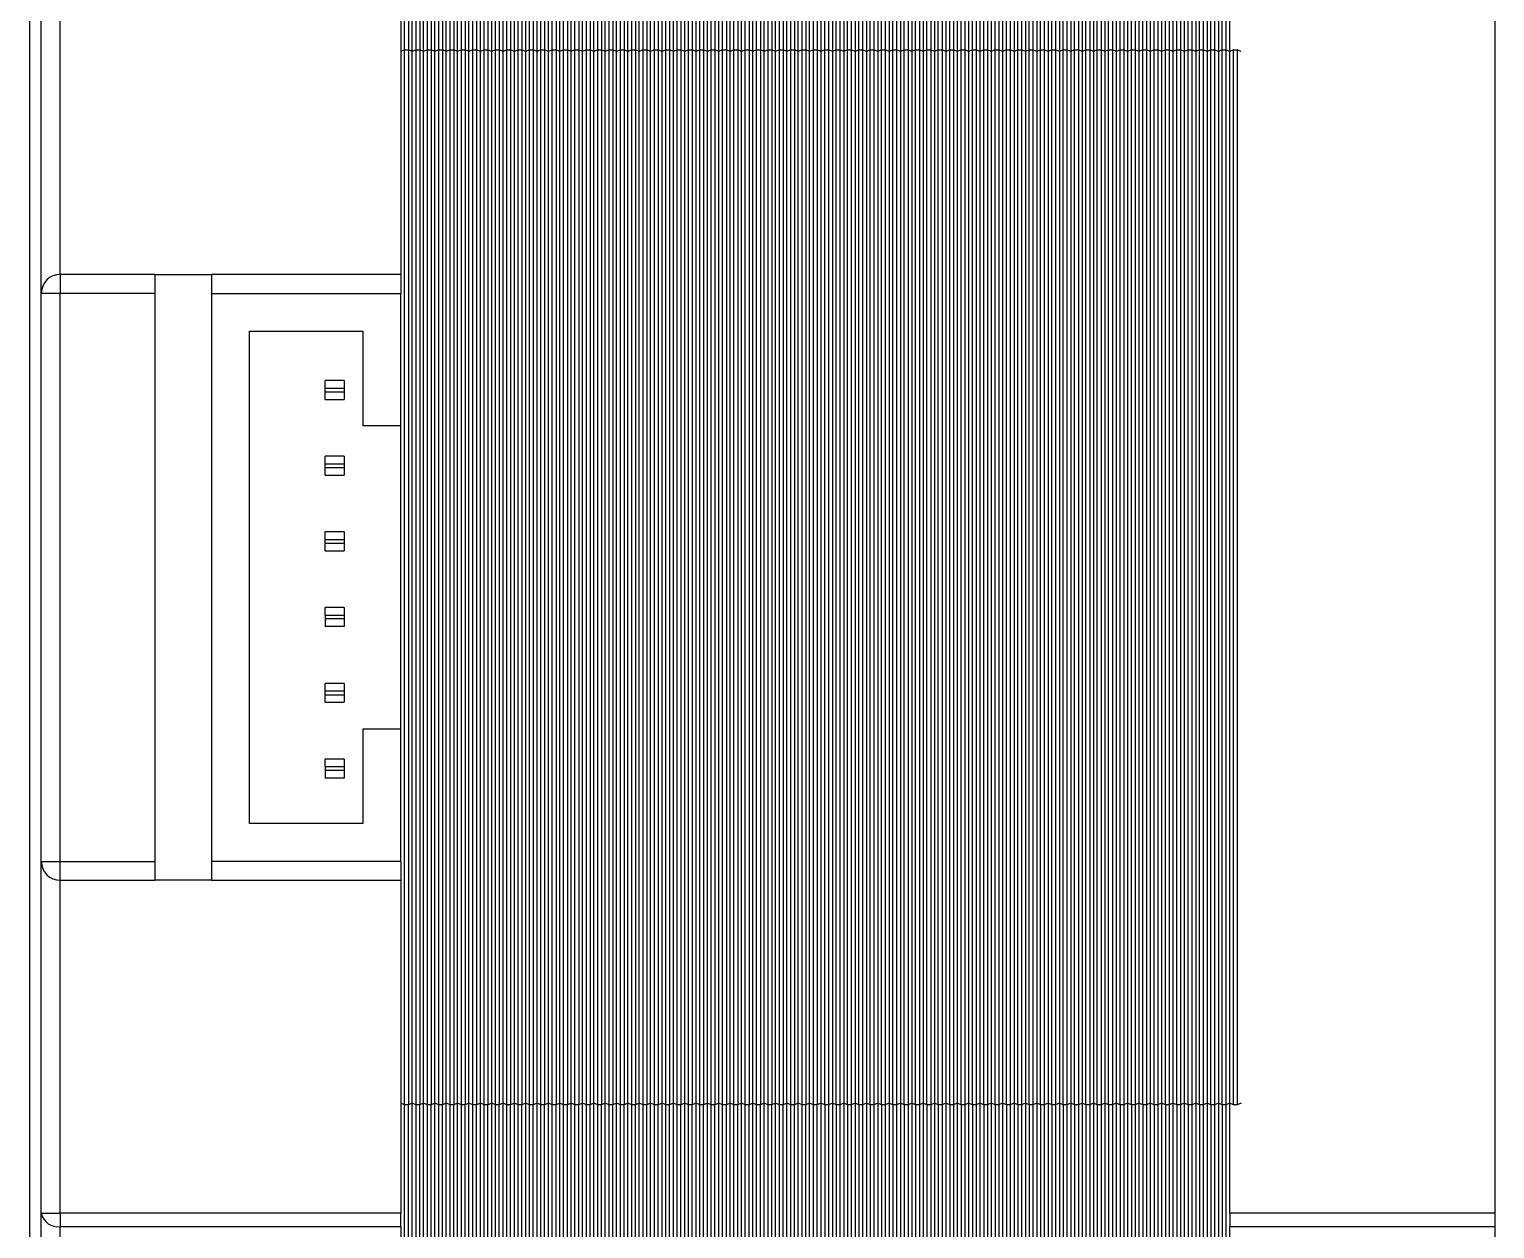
# Model space of a CAD drawing. Header units: millimetres. Extents: x -300 to 1184, y 5 to 1469.
# Drawn here: x 338.4 to 364.21, y 979.14 to 1000.26 of the extents above; entities that cross this region are included whole.
import ezdxf

# ---------------------------------------------------------------- set-up
doc = ezdxf.new("R2010")
doc.units = ezdxf.units.MM

msp = doc.modelspace()

# ---------------------------------------------------------------- linework, layer by layer
at = {"color": 7, "linetype": 'Continuous', "lineweight": 25}
for p, q in [((338.398, 1005.379), (338.398, 971.714)), ((364.209, 1005.379), (364.209, 976.512)), ((345.009, 999.898), (345.009, 1004.612)), ((345.075, 1004.612), (345.075, 999.898)), ((345.209, 999.898), (345.209, 1004.612)), ((345.275, 1004.612), (345.275, 999.898)), ((345.409, 999.898), (345.409, 1004.612)), ((345.475, 1004.612), (345.475, 999.898)), ((345.609, 999.898), (345.609, 1004.612)), ((345.675, 1004.612), (345.675, 999.898)), ((345.809, 999.898), (345.809, 1004.612)), ((345.875, 1004.612), (345.875, 999.898)), ((346.009, 999.898), (346.009, 1004.612)), ((346.075, 1004.612), (346.075, 999.898)), ((346.209, 999.898), (346.209, 1004.612)), ((346.275, 1004.612), (346.275, 999.898)), ((346.409, 999.898), (346.409, 1004.612)), ((346.475, 1004.612), (346.475, 999.898)), ((346.609, 999.898), (346.609, 1004.612)), ((346.675, 1004.612), (346.675, 999.898)), ((346.809, 999.898), (346.809, 1004.612)), ((346.875, 1004.612), (346.875, 999.898)), ((347.009, 999.898), (347.009, 1004.612)), ((347.075, 1004.612), (347.075, 999.898)), ((347.209, 999.898), (347.209, 1004.612)), ((347.275, 1004.612), (347.275, 999.898)), ((347.409, 999.898), (347.409, 1004.612)), ((347.475, 1004.612), (347.475, 999.898)), ((347.609, 999.898), (347.609, 1004.612)), ((347.675, 1004.612), (347.675, 999.898)), ((347.809, 999.898), (347.809, 1004.612)), ((347.875, 1004.612), (347.875, 999.898)), ((348.009, 999.898), (348.009, 1004.612)), ((348.075, 1004.612), (348.075, 999.898)), ((348.209, 999.898), (348.209, 1004.612)), ((348.275, 1004.612), (348.275, 999.898)), ((348.409, 999.898), (348.409, 1004.612)), ((348.475, 1004.612), (348.475, 999.898)), ((348.609, 999.898), (348.609, 1004.612)), ((348.675, 1004.612), (348.675, 999.898)), ((348.809, 999.898), (348.809, 1004.612)), ((348.875, 1004.612), (348.875, 999.898)), ((349.009, 999.898), (349.009, 1004.612)), ((349.075, 1004.612), (349.075, 999.898)), ((349.209, 999.898), (349.209, 1004.612)), ((349.275, 1004.612), (349.275, 999.898)), ((349.409, 999.898), (349.409, 1004.612)), ((349.475, 1004.612), (349.475, 999.898)), ((349.609, 999.898), (349.609, 1004.612)), ((349.675, 1004.612), (349.675, 999.898)), ((349.809, 999.898), (349.809, 1004.612)), ((349.875, 1004.612), (349.875, 999.898)), ((350.009, 999.898), (350.009, 1004.612)), ((350.075, 1004.612), (350.075, 999.898)), ((350.209, 999.898), (350.209, 1004.612)), ((350.275, 1004.612), (350.275, 999.898)), ((350.409, 999.898), (350.409, 1004.612)), ((350.475, 1004.612), (350.475, 999.898)), ((350.609, 999.898), (350.609, 1004.612)), ((350.675, 1004.612), (350.675, 999.898)), ((350.809, 999.898), (350.809, 1004.612)), ((350.875, 1004.612), (350.875, 999.898)), ((351.009, 999.898), (351.009, 1004.612)), ((351.075, 1004.612), (351.075, 999.898)), ((351.209, 999.898), (351.209, 1004.612)), ((351.275, 1004.612), (351.275, 999.898)), ((351.409, 999.898), (351.409, 1004.612)), ((351.475, 1004.612), (351.475, 999.898)), ((351.609, 999.898), (351.609, 1004.612)), ((351.675, 1004.612), (351.675, 999.898)), ((351.809, 999.898), (351.809, 1004.612)), ((351.875, 1004.612), (351.875, 999.898)), ((352.009, 999.898), (352.009, 1004.612)), ((352.075, 1004.612), (352.075, 999.898)), ((352.209, 999.898), (352.209, 1004.612)), ((352.275, 1004.612), (352.275, 999.898)), ((352.409, 999.898), (352.409, 1004.612)), ((352.475, 1004.612), (352.475, 999.898)), ((352.609, 999.898), (352.609, 1004.612)), ((352.675, 1004.612), (352.675, 999.898)), ((352.809, 999.898), (352.809, 1004.612)), ((352.875, 1004.612), (352.875, 999.898)), ((353.009, 999.898), (353.009, 1004.612)), ((353.075, 1004.612), (353.075, 999.898)), ((353.209, 999.898), (353.209, 1004.612)), ((353.275, 1004.612), (353.275, 999.898)), ((353.409, 999.898), (353.409, 1004.612)), ((353.475, 1004.612), (353.475, 999.898)), ((353.609, 999.898), (353.609, 1004.612)), ((353.675, 1004.612), (353.675, 999.898)), ((353.809, 999.898), (353.809, 1004.612)), ((353.875, 1004.612), (353.875, 999.898)), ((354.009, 999.898), (354.009, 1004.612)), ((354.075, 1004.612), (354.075, 999.898)), ((354.209, 999.898), (354.209, 1004.612)), ((354.275, 1004.612), (354.275, 999.898)), ((354.409, 999.898), (354.409, 1004.612)), ((354.475, 1004.612), (354.475, 999.898)), ((354.609, 999.898), (354.609, 1004.612)), ((354.675, 1004.612), (354.675, 999.898)), ((354.809, 999.898), (354.809, 1004.612)), ((354.875, 1004.612), (354.875, 999.898)), ((355.009, 999.898), (355.009, 1004.612)), ((355.075, 1004.612), (355.075, 999.898)), ((355.209, 999.898), (355.209, 1004.612)), ((355.275, 1004.612), (355.275, 999.898)), ((355.409, 999.898), (355.409, 1004.612)), ((355.475, 1004.612), (355.475, 999.898)), ((355.609, 999.898), (355.609, 1004.612)), ((355.675, 1004.612), (355.675, 999.898)), ((355.809, 999.898), (355.809, 1004.612)), ((355.875, 1004.612), (355.875, 999.898)), ((356.009, 999.898), (356.009, 1004.612)), ((356.075, 1004.612), (356.075, 999.898)), ((356.209, 999.898), (356.209, 1004.612)), ((356.275, 1004.612), (356.275, 999.898)), ((356.409, 999.898), (356.409, 1004.612)), ((356.475, 1004.612), (356.475, 999.898)), ((356.609, 999.898), (356.609, 1004.612)), ((356.675, 1004.612), (356.675, 999.898)), ((356.809, 999.898), (356.809, 1004.612)), ((356.875, 1004.612), (356.875, 999.898)), ((357.009, 999.898), (357.009, 1004.612)), ((357.075, 1004.612), (357.075, 999.898)), ((357.209, 999.898), (357.209, 1004.612)), ((357.275, 1004.612), (357.275, 999.898)), ((357.409, 999.898), (357.409, 1004.612)), ((357.475, 1004.612), (357.475, 999.898)), ((357.609, 999.898), (357.609, 1004.612)), ((357.675, 1004.612), (357.675, 999.898)), ((357.809, 999.898), (357.809, 1004.612)), ((357.875, 1004.612), (357.875, 999.898)), ((358.009, 999.898), (358.009, 1004.612)), ((358.075, 1004.612), (358.075, 999.898)), ((358.209, 999.898), (358.209, 1004.612)), ((358.275, 1004.612), (358.275, 999.898)), ((358.409, 999.898), (358.409, 1004.612)), ((358.475, 1004.612), (358.475, 999.898)), ((358.609, 999.898), (358.609, 1004.612)), ((358.675, 1004.612), (358.675, 999.898)), ((358.809, 999.898), (358.809, 1004.612)), ((358.875, 1004.612), (358.875, 999.898)), ((359.009, 999.898), (359.009, 1004.612)), ((359.075, 1004.612), (359.075, 999.898)), ((359.209, 999.898), (359.209, 1004.612)), ((359.275, 1004.612), (359.275, 999.898)), ((359.409, 999.898), (359.409, 1004.612)), ((359.475, 1004.612), (359.475, 999.898)), ((345.142, 999.87), (345.142, 1004.545)), ((345.342, 999.87), (345.342, 1004.545)), ((345.542, 999.87), (345.542, 1004.545)), ((345.742, 999.87), (345.742, 1004.545)), ((345.942, 999.87), (345.942, 1004.545)), ((346.142, 999.87), (346.142, 1004.545)), ((346.342, 999.87), (346.342, 1004.545)), ((346.542, 999.87), (346.542, 1004.545)), ((346.742, 999.87), (346.742, 1004.545)), ((346.942, 999.87), (346.942, 1004.545)), ((347.142, 999.87), (347.142, 1004.545)), ((347.342, 999.87), (347.342, 1004.545)), ((347.542, 999.87), (347.542, 1004.545)), ((347.742, 999.87), (347.742, 1004.545)), ((347.942, 999.87), (347.942, 1004.545)), ((348.142, 999.87), (348.142, 1004.545)), ((348.342, 999.87), (348.342, 1004.545)), ((348.542, 999.87), (348.542, 1004.545)), ((348.742, 999.87), (348.742, 1004.545)), ((348.942, 999.87), (348.942, 1004.545)), ((349.142, 999.87), (349.142, 1004.545)), ((349.342, 999.87), (349.342, 1004.545)), ((349.542, 999.87), (349.542, 1004.545)), ((349.742, 999.87), (349.742, 1004.545)), ((349.942, 999.87), (349.942, 1004.545)), ((350.142, 999.87), (350.142, 1004.545)), ((350.342, 999.87), (350.342, 1004.545)), ((350.542, 999.87), (350.542, 1004.545)), ((350.742, 999.87), (350.742, 1004.545)), ((350.942, 999.87), (350.942, 1004.545)), ((351.142, 999.87), (351.142, 1004.545)), ((351.342, 999.87), (351.342, 1004.545)), ((351.542, 999.87), (351.542, 1004.545)), ((351.742, 999.87), (351.742, 1004.545)), ((351.942, 999.87), (351.942, 1004.545)), ((352.142, 999.87), (352.142, 1004.545)), ((352.342, 1004.545), (352.342, 999.87)), ((352.542, 1004.545), (352.542, 999.87)), ((352.742, 1004.545), (352.742, 999.87)), ((352.942, 1004.545), (352.942, 999.87)), ((353.142, 1004.545), (353.142, 999.87)), ((353.342, 1004.545), (353.342, 999.87)), ((353.542, 1004.545), (353.542, 999.87)), ((353.742, 1004.545), (353.742, 999.87)), ((353.942, 1004.545), (353.942, 999.87)), ((354.142, 1004.545), (354.142, 999.87)), ((354.342, 1004.545), (354.342, 999.87)), ((354.542, 1004.545), (354.542, 999.87)), ((354.742, 1004.545), (354.742, 999.87)), ((354.942, 1004.545), (354.942, 999.87)), ((355.142, 1004.545), (355.142, 999.87)), ((355.342, 1004.545), (355.342, 999.87)), ((355.542, 1004.545), (355.542, 999.87)), ((355.742, 1004.545), (355.742, 999.87)), ((355.942, 1004.545), (355.942, 999.87)), ((356.142, 1004.545), (356.142, 999.87)), ((356.342, 1004.545), (356.342, 999.87)), ((356.542, 1004.545), (356.542, 999.87)), ((356.742, 1004.545), (356.742, 999.87)), ((356.942, 1004.545), (356.942, 999.87)), ((357.142, 1004.545), (357.142, 999.87)), ((357.342, 1004.545), (357.342, 999.87)), ((357.542, 1004.545), (357.542, 999.87)), ((357.742, 1004.545), (357.742, 999.87)), ((357.942, 1004.545), (357.942, 999.87)), ((358.142, 1004.545), (358.142, 999.87)), ((358.342, 1004.545), (358.342, 999.87)), ((358.542, 1004.545), (358.542, 999.87)), ((358.742, 1004.545), (358.742, 999.87)), ((358.942, 1004.545), (358.942, 999.87)), ((359.142, 1004.545), (359.142, 999.87)), ((359.342, 1004.545), (359.342, 999.87)), ((338.609, 995.612), (338.609, 1001.807)), ((338.942, 995.945), (338.942, 1001.807)), ((344.942, 1001.807), (344.942, 995.945)), ((359.542, 979.417), (359.542, 1001.807)), ((345.009, 999.898), (344.942, 999.87)), ((345.009, 981.326), (345.009, 999.898)), ((345.009, 999.898), (345.075, 999.898)), ((345.075, 999.898), (345.075, 981.326)), ((345.142, 999.87), (345.075, 999.898)), ((345.209, 999.898), (345.142, 999.87)), ((345.142, 981.354), (345.142, 999.87)), ((345.209, 981.326), (345.209, 999.898)), ((345.209, 999.898), (345.275, 999.898)), ((345.275, 999.898), (345.275, 981.326)), ((345.342, 999.87), (345.275, 999.898)), ((345.409, 999.898), (345.342, 999.87)), ((345.342, 981.354), (345.342, 999.87)), ((345.409, 981.326), (345.409, 999.898)), ((345.409, 999.898), (345.475, 999.898)), ((345.475, 999.898), (345.475, 981.326)), ((345.542, 999.87), (345.475, 999.898)), ((345.609, 999.898), (345.542, 999.87)), ((345.542, 981.354), (345.542, 999.87)), ((345.609, 981.326), (345.609, 999.898)), ((345.609, 999.898), (345.675, 999.898)), ((345.675, 999.898), (345.675, 981.326)), ((345.742, 999.87), (345.675, 999.898)), ((345.809, 999.898), (345.742, 999.87)), ((345.742, 981.354), (345.742, 999.87)), ((345.809, 981.326), (345.809, 999.898)), ((345.809, 999.898), (345.875, 999.898)), ((345.875, 999.898), (345.875, 981.326)), ((345.942, 999.87), (345.875, 999.898)), ((346.009, 999.898), (345.942, 999.87)), ((345.942, 981.354), (345.942, 999.87)), ((346.009, 981.326), (346.009, 999.898)), ((346.009, 999.898), (346.075, 999.898)), ((346.075, 999.898), (346.075, 981.326)), ((346.142, 999.87), (346.075, 999.898)), ((346.209, 999.898), (346.142, 999.87)), ((346.142, 981.354), (346.142, 999.87)), ((346.209, 981.326), (346.209, 999.898)), ((346.209, 999.898), (346.275, 999.898)), ((346.275, 999.898), (346.275, 981.326)), ((346.342, 999.87), (346.275, 999.898)), ((346.409, 999.898), (346.342, 999.87)), ((346.342, 981.354), (346.342, 999.87)), ((346.409, 981.326), (346.409, 999.898)), ((346.409, 999.898), (346.475, 999.898)), ((346.475, 999.898), (346.475, 981.326)), ((346.542, 999.87), (346.475, 999.898)), ((346.609, 999.898), (346.542, 999.87)), ((346.542, 981.354), (346.542, 999.87)), ((346.609, 981.326), (346.609, 999.898)), ((346.609, 999.898), (346.675, 999.898)), ((346.675, 999.898), (346.675, 981.326)), ((346.742, 999.87), (346.675, 999.898)), ((346.809, 999.898), (346.742, 999.87)), ((346.742, 981.354), (346.742, 999.87)), ((346.809, 981.326), (346.809, 999.898)), ((346.809, 999.898), (346.875, 999.898)), ((346.875, 999.898), (346.875, 981.326)), ((346.942, 999.87), (346.875, 999.898)), ((347.009, 999.898), (346.942, 999.87)), ((346.942, 981.354), (346.942, 999.87)), ((347.009, 981.326), (347.009, 999.898)), ((347.009, 999.898), (347.075, 999.898)), ((347.075, 999.898), (347.075, 981.326)), ((347.142, 999.87), (347.075, 999.898)), ((347.209, 999.898), (347.142, 999.87)), ((347.142, 981.354), (347.142, 999.87)), ((347.209, 981.326), (347.209, 999.898)), ((347.209, 999.898), (347.275, 999.898)), ((347.275, 999.898), (347.275, 981.326)), ((347.342, 999.87), (347.275, 999.898)), ((347.409, 999.898), (347.342, 999.87)), ((347.342, 981.354), (347.342, 999.87)), ((347.409, 981.326), (347.409, 999.898)), ((347.409, 999.898), (347.475, 999.898)), ((347.475, 999.898), (347.475, 981.326)), ((347.542, 999.87), (347.475, 999.898)), ((347.609, 999.898), (347.542, 999.87)), ((347.542, 981.354), (347.542, 999.87)), ((347.609, 981.326), (347.609, 999.898)), ((347.609, 999.898), (347.675, 999.898)), ((347.675, 999.898), (347.675, 981.326)), ((347.742, 999.87), (347.675, 999.898)), ((347.809, 999.898), (347.742, 999.87)), ((347.742, 981.354), (347.742, 999.87)), ((347.809, 981.326), (347.809, 999.898)), ((347.809, 999.898), (347.875, 999.898)), ((347.875, 999.898), (347.875, 981.326)), ((347.942, 999.87), (347.875, 999.898)), ((348.009, 999.898), (347.942, 999.87)), ((347.942, 981.354), (347.942, 999.87)), ((348.009, 981.326), (348.009, 999.898)), ((348.009, 999.898), (348.075, 999.898)), ((348.075, 999.898), (348.075, 981.326)), ((348.142, 999.87), (348.075, 999.898)), ((348.209, 999.898), (348.142, 999.87)), ((348.142, 981.354), (348.142, 999.87)), ((348.209, 981.326), (348.209, 999.898)), ((348.209, 999.898), (348.275, 999.898)), ((348.275, 999.898), (348.275, 981.326)), ((348.342, 999.87), (348.275, 999.898)), ((348.409, 999.898), (348.342, 999.87)), ((348.342, 981.354), (348.342, 999.87)), ((348.409, 981.326), (348.409, 999.898)), ((348.409, 999.898), (348.475, 999.898)), ((348.475, 999.898), (348.475, 981.326)), ((348.542, 999.87), (348.475, 999.898)), ((348.609, 999.898), (348.542, 999.87)), ((348.542, 981.354), (348.542, 999.87)), ((348.609, 981.326), (348.609, 999.898)), ((348.609, 999.898), (348.675, 999.898)), ((348.675, 999.898), (348.675, 981.326)), ((348.742, 999.87), (348.675, 999.898)), ((348.809, 999.898), (348.742, 999.87)), ((348.742, 981.354), (348.742, 999.87)), ((348.809, 981.326), (348.809, 999.898)), ((348.809, 999.898), (348.875, 999.898)), ((348.875, 999.898), (348.875, 981.326)), ((348.942, 999.87), (348.875, 999.898)), ((349.009, 999.898), (348.942, 999.87)), ((348.942, 981.354), (348.942, 999.87)), ((349.009, 981.326), (349.009, 999.898)), ((349.009, 999.898), (349.075, 999.898)), ((349.075, 999.898), (349.075, 981.326)), ((349.142, 999.87), (349.075, 999.898)), ((349.209, 999.898), (349.142, 999.87)), ((349.142, 981.354), (349.142, 999.87)), ((349.209, 981.326), (349.209, 999.898)), ((349.209, 999.898), (349.275, 999.898)), ((349.275, 999.898), (349.275, 981.326)), ((349.342, 999.87), (349.275, 999.898)), ((349.409, 999.898), (349.342, 999.87)), ((349.342, 981.354), (349.342, 999.87)), ((349.409, 981.326), (349.409, 999.898)), ((349.409, 999.898), (349.475, 999.898)), ((349.475, 999.898), (349.475, 981.326)), ((349.542, 999.87), (349.475, 999.898)), ((349.609, 999.898), (349.542, 999.87)), ((349.542, 981.354), (349.542, 999.87)), ((349.609, 981.326), (349.609, 999.898)), ((349.609, 999.898), (349.675, 999.898)), ((349.675, 999.898), (349.675, 981.326)), ((349.742, 999.87), (349.675, 999.898)), ((349.809, 999.898), (349.742, 999.87)), ((349.742, 981.354), (349.742, 999.87)), ((349.809, 981.326), (349.809, 999.898)), ((349.809, 999.898), (349.875, 999.898)), ((349.875, 999.898), (349.875, 981.326)), ((349.942, 999.87), (349.875, 999.898)), ((350.009, 999.898), (349.942, 999.87)), ((349.942, 981.354), (349.942, 999.87)), ((350.009, 981.326), (350.009, 999.898)), ((350.009, 999.898), (350.075, 999.898)), ((350.075, 999.898), (350.075, 981.326)), ((350.142, 999.87), (350.075, 999.898)), ((350.209, 999.898), (350.142, 999.87)), ((350.142, 981.354), (350.142, 999.87)), ((350.209, 981.326), (350.209, 999.898)), ((350.209, 999.898), (350.275, 999.898)), ((350.275, 999.898), (350.275, 981.326)), ((350.342, 999.87), (350.275, 999.898)), ((350.409, 999.898), (350.342, 999.87)), ((350.342, 981.354), (350.342, 999.87)), ((350.409, 981.326), (350.409, 999.898)), ((350.409, 999.898), (350.475, 999.898)), ((350.475, 999.898), (350.475, 981.326)), ((350.542, 999.87), (350.475, 999.898)), ((350.609, 999.898), (350.542, 999.87)), ((350.542, 981.354), (350.542, 999.87)), ((350.609, 981.326), (350.609, 999.898)), ((350.609, 999.898), (350.675, 999.898)), ((350.675, 999.898), (350.675, 981.326)), ((350.742, 999.87), (350.675, 999.898)), ((350.809, 999.898), (350.742, 999.87)), ((350.742, 981.354), (350.742, 999.87)), ((350.809, 981.326), (350.809, 999.898)), ((350.809, 999.898), (350.875, 999.898)), ((350.875, 999.898), (350.875, 981.326)), ((350.942, 999.87), (350.875, 999.898)), ((351.009, 999.898), (350.942, 999.87)), ((350.942, 981.354), (350.942, 999.87)), ((351.009, 981.326), (351.009, 999.898)), ((351.009, 999.898), (351.075, 999.898)), ((351.075, 999.898), (351.075, 981.326)), ((351.142, 999.87), (351.075, 999.898)), ((351.209, 999.898), (351.142, 999.87)), ((351.142, 981.354), (351.142, 999.87)), ((351.209, 981.326), (351.209, 999.898)), ((351.209, 999.898), (351.275, 999.898)), ((351.275, 999.898), (351.275, 981.326)), ((351.342, 999.87), (351.275, 999.898)), ((351.409, 999.898), (351.342, 999.87)), ((351.342, 981.354), (351.342, 999.87)), ((351.409, 981.326), (351.409, 999.898)), ((351.409, 999.898), (351.475, 999.898)), ((351.475, 999.898), (351.475, 981.326)), ((351.542, 999.87), (351.475, 999.898)), ((351.609, 999.898), (351.542, 999.87)), ((351.542, 981.354), (351.542, 999.87)), ((351.609, 981.326), (351.609, 999.898)), ((351.609, 999.898), (351.675, 999.898)), ((351.675, 999.898), (351.675, 981.326)), ((351.742, 999.87), (351.675, 999.898)), ((351.809, 999.898), (351.742, 999.87)), ((351.742, 981.354), (351.742, 999.87)), ((351.809, 981.326), (351.809, 999.898)), ((351.809, 999.898), (351.875, 999.898)), ((351.875, 999.898), (351.875, 981.326)), ((351.942, 999.87), (351.875, 999.898)), ((352.009, 999.898), (351.942, 999.87)), ((351.942, 981.354), (351.942, 999.87)), ((352.009, 981.326), (352.009, 999.898)), ((352.009, 999.898), (352.075, 999.898)), ((352.075, 999.898), (352.075, 981.326)), ((352.142, 999.87), (352.075, 999.898)), ((352.209, 999.898), (352.142, 999.87)), ((352.142, 981.354), (352.142, 999.87)), ((352.209, 981.326), (352.209, 999.898)), ((352.209, 999.898), (352.275, 999.898)), ((352.275, 999.898), (352.275, 981.326)), ((352.342, 999.87), (352.275, 999.898)), ((352.409, 999.898), (352.342, 999.87)), ((352.342, 999.87), (352.342, 981.354)), ((352.409, 981.326), (352.409, 999.898)), ((352.409, 999.898), (352.475, 999.898)), ((352.475, 999.898), (352.475, 981.326)), ((352.542, 999.87), (352.475, 999.898)), ((352.609, 999.898), (352.542, 999.87)), ((352.542, 999.87), (352.542, 981.354)), ((352.609, 981.326), (352.609, 999.898)), ((352.609, 999.898), (352.675, 999.898)), ((352.675, 999.898), (352.675, 981.326)), ((352.742, 999.87), (352.675, 999.898)), ((352.809, 999.898), (352.742, 999.87)), ((352.742, 999.87), (352.742, 981.354)), ((352.809, 981.326), (352.809, 999.898)), ((352.809, 999.898), (352.875, 999.898)), ((352.875, 999.898), (352.875, 981.326)), ((352.942, 999.87), (352.875, 999.898)), ((353.009, 999.898), (352.942, 999.87)), ((352.942, 999.87), (352.942, 981.354)), ((353.009, 981.326), (353.009, 999.898)), ((353.009, 999.898), (353.075, 999.898)), ((353.075, 999.898), (353.075, 981.326)), ((353.142, 999.87), (353.075, 999.898)), ((353.209, 999.898), (353.142, 999.87)), ((353.142, 999.87), (353.142, 981.354)), ((353.209, 981.326), (353.209, 999.898)), ((353.209, 999.898), (353.275, 999.898)), ((353.275, 999.898), (353.275, 981.326)), ((353.342, 999.87), (353.275, 999.898)), ((353.409, 999.898), (353.342, 999.87)), ((353.342, 999.87), (353.342, 981.354)), ((353.409, 981.326), (353.409, 999.898)), ((353.409, 999.898), (353.475, 999.898)), ((353.475, 999.898), (353.475, 981.326)), ((353.542, 999.87), (353.475, 999.898)), ((353.609, 999.898), (353.542, 999.87)), ((353.542, 999.87), (353.542, 981.354)), ((353.609, 981.326), (353.609, 999.898)), ((353.609, 999.898), (353.675, 999.898)), ((353.675, 999.898), (353.675, 981.326)), ((353.742, 999.87), (353.675, 999.898)), ((353.809, 999.898), (353.742, 999.87)), ((353.742, 999.87), (353.742, 981.354)), ((353.809, 981.326), (353.809, 999.898)), ((353.809, 999.898), (353.875, 999.898)), ((353.875, 999.898), (353.875, 981.326)), ((353.942, 999.87), (353.875, 999.898)), ((354.009, 999.898), (353.942, 999.87)), ((353.942, 999.87), (353.942, 981.354)), ((354.009, 981.326), (354.009, 999.898)), ((354.009, 999.898), (354.075, 999.898)), ((354.075, 999.898), (354.075, 981.326)), ((354.142, 999.87), (354.075, 999.898)), ((354.209, 999.898), (354.142, 999.87)), ((354.142, 999.87), (354.142, 981.354)), ((354.209, 981.326), (354.209, 999.898)), ((354.209, 999.898), (354.275, 999.898)), ((354.275, 999.898), (354.275, 981.326)), ((354.342, 999.87), (354.275, 999.898)), ((354.409, 999.898), (354.342, 999.87)), ((354.342, 999.87), (354.342, 981.354)), ((354.409, 981.326), (354.409, 999.898)), ((354.409, 999.898), (354.475, 999.898)), ((354.475, 999.898), (354.475, 981.326)), ((354.542, 999.87), (354.475, 999.898)), ((354.609, 999.898), (354.542, 999.87)), ((354.542, 999.87), (354.542, 981.354)), ((354.609, 981.326), (354.609, 999.898)), ((354.609, 999.898), (354.675, 999.898)), ((354.675, 999.898), (354.675, 981.326)), ((354.742, 999.87), (354.675, 999.898)), ((354.809, 999.898), (354.742, 999.87)), ((354.742, 999.87), (354.742, 981.354)), ((354.809, 981.326), (354.809, 999.898)), ((354.809, 999.898), (354.875, 999.898)), ((354.875, 999.898), (354.875, 981.326)), ((354.942, 999.87), (354.875, 999.898)), ((355.009, 999.898), (354.942, 999.87)), ((354.942, 999.87), (354.942, 981.354)), ((355.009, 981.326), (355.009, 999.898)), ((355.009, 999.898), (355.075, 999.898)), ((355.075, 999.898), (355.075, 981.326)), ((355.142, 999.87), (355.075, 999.898)), ((355.209, 999.898), (355.142, 999.87)), ((355.142, 999.87), (355.142, 981.354)), ((355.209, 981.326), (355.209, 999.898)), ((355.209, 999.898), (355.275, 999.898)), ((355.275, 999.898), (355.275, 981.326)), ((355.342, 999.87), (355.275, 999.898)), ((355.409, 999.898), (355.342, 999.87)), ((355.342, 999.87), (355.342, 981.354)), ((355.409, 981.326), (355.409, 999.898)), ((355.409, 999.898), (355.475, 999.898)), ((355.475, 999.898), (355.475, 981.326)), ((355.542, 999.87), (355.475, 999.898)), ((355.609, 999.898), (355.542, 999.87)), ((355.542, 999.87), (355.542, 981.354)), ((355.609, 981.326), (355.609, 999.898)), ((355.609, 999.898), (355.675, 999.898)), ((355.675, 999.898), (355.675, 981.326)), ((355.742, 999.87), (355.675, 999.898)), ((355.809, 999.898), (355.742, 999.87)), ((355.742, 999.87), (355.742, 981.354)), ((355.809, 981.326), (355.809, 999.898)), ((355.809, 999.898), (355.875, 999.898)), ((355.875, 999.898), (355.875, 981.326)), ((355.942, 999.87), (355.875, 999.898)), ((356.009, 999.898), (355.942, 999.87)), ((355.942, 999.87), (355.942, 981.354)), ((356.009, 981.326), (356.009, 999.898)), ((356.009, 999.898), (356.075, 999.898)), ((356.075, 999.898), (356.075, 981.326)), ((356.142, 999.87), (356.075, 999.898)), ((356.209, 999.898), (356.142, 999.87)), ((356.142, 999.87), (356.142, 981.354)), ((356.209, 981.326), (356.209, 999.898)), ((356.209, 999.898), (356.275, 999.898)), ((356.275, 999.898), (356.275, 981.326)), ((356.342, 999.87), (356.275, 999.898)), ((356.409, 999.898), (356.342, 999.87)), ((356.342, 999.87), (356.342, 981.354)), ((356.409, 981.326), (356.409, 999.898)), ((356.409, 999.898), (356.475, 999.898)), ((356.475, 999.898), (356.475, 981.326)), ((356.542, 999.87), (356.475, 999.898)), ((356.609, 999.898), (356.542, 999.87)), ((356.542, 999.87), (356.542, 981.354)), ((356.609, 981.326), (356.609, 999.898)), ((356.609, 999.898), (356.675, 999.898)), ((356.675, 999.898), (356.675, 981.326)), ((356.742, 999.87), (356.675, 999.898)), ((356.809, 999.898), (356.742, 999.87)), ((356.742, 999.87), (356.742, 981.354)), ((356.809, 981.326), (356.809, 999.898)), ((356.809, 999.898), (356.875, 999.898)), ((356.875, 999.898), (356.875, 981.326)), ((356.942, 999.87), (356.875, 999.898)), ((357.009, 999.898), (356.942, 999.87)), ((356.942, 999.87), (356.942, 981.354)), ((357.009, 981.326), (357.009, 999.898)), ((357.009, 999.898), (357.075, 999.898)), ((357.075, 999.898), (357.075, 981.326)), ((357.142, 999.87), (357.075, 999.898)), ((357.209, 999.898), (357.142, 999.87)), ((357.142, 999.87), (357.142, 981.354)), ((357.209, 981.326), (357.209, 999.898)), ((357.209, 999.898), (357.275, 999.898)), ((357.275, 999.898), (357.275, 981.326)), ((357.342, 999.87), (357.275, 999.898)), ((357.409, 999.898), (357.342, 999.87)), ((357.342, 999.87), (357.342, 981.354)), ((357.409, 981.326), (357.409, 999.898)), ((357.409, 999.898), (357.475, 999.898)), ((357.475, 999.898), (357.475, 981.326)), ((357.542, 999.87), (357.475, 999.898)), ((357.609, 999.898), (357.542, 999.87)), ((357.542, 999.87), (357.542, 981.354)), ((357.609, 981.326), (357.609, 999.898)), ((357.609, 999.898), (357.675, 999.898)), ((357.675, 999.898), (357.675, 981.326)), ((357.742, 999.87), (357.675, 999.898)), ((357.809, 999.898), (357.742, 999.87)), ((357.742, 999.87), (357.742, 981.354)), ((357.809, 981.326), (357.809, 999.898)), ((357.809, 999.898), (357.875, 999.898)), ((357.875, 999.898), (357.875, 981.326)), ((357.942, 999.87), (357.875, 999.898)), ((358.009, 999.898), (357.942, 999.87)), ((357.942, 999.87), (357.942, 981.354)), ((358.009, 981.326), (358.009, 999.898)), ((358.009, 999.898), (358.075, 999.898)), ((358.075, 999.898), (358.075, 981.326)), ((358.142, 999.87), (358.075, 999.898)), ((358.209, 999.898), (358.142, 999.87)), ((358.142, 999.87), (358.142, 981.354)), ((358.209, 981.326), (358.209, 999.898)), ((358.209, 999.898), (358.275, 999.898)), ((358.275, 999.898), (358.275, 981.326)), ((358.342, 999.87), (358.275, 999.898)), ((358.409, 999.898), (358.342, 999.87)), ((358.342, 999.87), (358.342, 981.354)), ((358.409, 981.326), (358.409, 999.898)), ((358.409, 999.898), (358.475, 999.898)), ((358.475, 999.898), (358.475, 981.326)), ((358.542, 999.87), (358.475, 999.898)), ((358.609, 999.898), (358.542, 999.87)), ((358.542, 999.87), (358.542, 981.354)), ((358.609, 981.326), (358.609, 999.898)), ((358.609, 999.898), (358.675, 999.898)), ((358.675, 999.898), (358.675, 981.326)), ((358.742, 999.87), (358.675, 999.898)), ((358.809, 999.898), (358.742, 999.87)), ((358.742, 999.87), (358.742, 981.354)), ((358.809, 981.326), (358.809, 999.898)), ((358.809, 999.898), (358.875, 999.898)), ((358.875, 999.898), (358.875, 981.326)), ((358.942, 999.87), (358.875, 999.898)), ((359.009, 999.898), (358.942, 999.87)), ((358.942, 999.87), (358.942, 981.354)), ((359.009, 981.326), (359.009, 999.898)), ((359.009, 999.898), (359.075, 999.898)), ((359.075, 999.898), (359.075, 981.326)), ((359.142, 999.87), (359.075, 999.898)), ((359.209, 999.898), (359.142, 999.87)), ((359.142, 999.87), (359.142, 981.354)), ((359.209, 981.326), (359.209, 999.898)), ((359.209, 999.898), (359.275, 999.898)), ((359.275, 999.898), (359.275, 981.326)), ((359.342, 999.87), (359.275, 999.898)), ((359.409, 999.898), (359.342, 999.87)), ((359.342, 999.87), (359.342, 981.354)), ((359.409, 981.326), (359.409, 999.898)), ((359.409, 999.898), (359.475, 999.898)), ((359.475, 999.898), (359.475, 981.326)), ((359.542, 999.87), (359.475, 999.898)), ((359.609, 999.898), (359.542, 999.87)), ((359.609, 981.326), (359.609, 999.898)), ((359.609, 999.898), (359.675, 999.898)), ((359.675, 999.898), (359.675, 981.326)), ((359.742, 999.87), (359.675, 999.898)), ((338.942, 995.945), (338.942, 995.612)), ((340.609, 995.945), (338.942, 995.945)), ((340.609, 995.945), (341.609, 995.945)), ((340.609, 995.945), (340.609, 985.279)), ((341.609, 995.945), (341.609, 995.612)), ((344.942, 995.945), (341.609, 995.945)), ((344.942, 995.945), (344.942, 995.612)), ((338.609, 985.612), (338.609, 995.612)), ((338.942, 995.612), (338.609, 995.612)), ((338.942, 985.612), (338.942, 995.612)), ((340.609, 995.612), (338.942, 995.612)), ((341.609, 995.612), (341.609, 985.612)), ((341.609, 995.612), (344.942, 995.612)), ((344.942, 993.279), (344.942, 995.612)), ((342.275, 994.945), (344.275, 994.945)), ((342.275, 986.279), (342.275, 994.945)), ((344.275, 994.945), (344.275, 993.279)), ((343.609, 993.945), (343.609, 994.079)), ((343.942, 994.079), (343.609, 994.079)), ((343.942, 994.079), (343.942, 993.945)), ((343.609, 993.879), (343.609, 993.945)), ((343.609, 993.945), (343.942, 993.945)), ((343.609, 993.879), (343.942, 993.879)), ((343.609, 993.745), (343.609, 993.879)), ((343.609, 993.745), (343.942, 993.745)), ((343.942, 993.945), (343.942, 993.879)), ((343.942, 993.879), (343.942, 993.745)), ((344.942, 993.279), (344.275, 993.279)), ((344.942, 987.945), (344.942, 993.279)), ((343.942, 992.745), (343.609, 992.745)), ((343.609, 992.612), (343.609, 992.745)), ((343.942, 992.745), (343.942, 992.612)), ((343.609, 992.545), (343.609, 992.612)), ((343.609, 992.612), (343.942, 992.612)), ((343.609, 992.545), (343.942, 992.545)), ((343.609, 992.412), (343.609, 992.545)), ((343.942, 992.612), (343.942, 992.545)), ((343.942, 992.545), (343.942, 992.412)), ((343.609, 992.412), (343.942, 992.412)), ((343.609, 991.279), (343.609, 991.412)), ((343.942, 991.412), (343.609, 991.412)), ((343.942, 991.412), (343.942, 991.279)), ((343.609, 991.279), (343.942, 991.279)), ((343.609, 991.212), (343.609, 991.279)), ((343.609, 991.212), (343.942, 991.212)), ((343.609, 991.079), (343.609, 991.212)), ((343.942, 991.279), (343.942, 991.212)), ((343.942, 991.212), (343.942, 991.079)), ((343.609, 991.079), (343.942, 991.079)), ((343.942, 990.079), (343.609, 990.079)), ((343.609, 989.945), (343.609, 990.079)), ((343.609, 989.945), (343.942, 989.945)), ((343.609, 989.945), (343.609, 989.879)), ((343.942, 989.879), (343.609, 989.879)), ((343.609, 989.879), (343.609, 989.745)), ((343.942, 990.079), (343.942, 989.945)), ((343.942, 989.945), (343.942, 989.879)), ((343.942, 989.879), (343.942, 989.745)), ((343.942, 989.745), (343.609, 989.745)), ((343.609, 988.612), (343.609, 988.745)), ((343.942, 988.745), (343.609, 988.745)), ((343.609, 988.612), (343.942, 988.612)), ((343.609, 988.545), (343.609, 988.612)), ((343.942, 988.745), (343.942, 988.612)), ((343.942, 988.612), (343.942, 988.545)), ((343.609, 988.545), (343.942, 988.545)), ((343.609, 988.412), (343.609, 988.545)), ((343.609, 988.412), (343.942, 988.412)), ((343.942, 988.545), (343.942, 988.412)), ((344.275, 987.945), (344.275, 986.279)), ((344.275, 987.945), (344.942, 987.945)), ((344.942, 985.612), (344.942, 987.945)), ((343.609, 987.279), (343.609, 987.412)), ((343.942, 987.412), (343.609, 987.412)), ((343.942, 987.412), (343.942, 987.279)), ((343.609, 987.279), (343.942, 987.279)), ((343.609, 987.279), (343.609, 987.212)), ((343.942, 987.212), (343.609, 987.212)), ((343.609, 987.212), (343.609, 987.079)), ((343.942, 987.079), (343.609, 987.079)), ((343.942, 987.279), (343.942, 987.212)), ((343.942, 987.212), (343.942, 987.079)), ((344.275, 986.279), (342.275, 986.279)), ((338.609, 985.612), (338.942, 985.612)), ((338.609, 979.417), (338.609, 985.612)), ((338.942, 985.612), (340.609, 985.612)), ((338.942, 985.279), (338.942, 985.612)), ((341.609, 985.612), (341.609, 985.279)), ((344.942, 985.612), (341.609, 985.612)), ((344.942, 985.612), (344.942, 985.279)), ((338.942, 985.279), (340.609, 985.279)), ((338.942, 979.417), (338.942, 985.279)), ((341.609, 985.279), (340.609, 985.279)), ((341.609, 985.279), (344.942, 985.279)), ((344.942, 985.279), (344.942, 979.417)), ((345.009, 981.326), (344.942, 981.354)), ((345.142, 981.354), (345.075, 981.326)), ((345.142, 976.679), (345.142, 981.354)), ((345.209, 981.326), (345.142, 981.354)), ((345.342, 981.354), (345.275, 981.326)), ((345.342, 976.679), (345.342, 981.354)), ((345.409, 981.326), (345.342, 981.354)), ((345.542, 981.354), (345.475, 981.326)), ((345.542, 976.679), (345.542, 981.354)), ((345.609, 981.326), (345.542, 981.354)), ((345.742, 981.354), (345.675, 981.326)), ((345.742, 976.679), (345.742, 981.354)), ((345.809, 981.326), (345.742, 981.354)), ((345.942, 981.354), (345.875, 981.326)), ((345.942, 976.679), (345.942, 981.354)), ((346.009, 981.326), (345.942, 981.354)), ((346.142, 981.354), (346.075, 981.326)), ((346.142, 976.679), (346.142, 981.354)), ((346.209, 981.326), (346.142, 981.354)), ((346.342, 981.354), (346.275, 981.326)), ((346.342, 976.679), (346.342, 981.354)), ((346.409, 981.326), (346.342, 981.354)), ((346.542, 981.354), (346.475, 981.326)), ((346.542, 976.679), (346.542, 981.354)), ((346.609, 981.326), (346.542, 981.354)), ((346.742, 981.354), (346.675, 981.326)), ((346.742, 976.679), (346.742, 981.354)), ((346.809, 981.326), (346.742, 981.354)), ((346.942, 981.354), (346.875, 981.326)), ((346.942, 976.679), (346.942, 981.354)), ((347.009, 981.326), (346.942, 981.354)), ((347.142, 981.354), (347.075, 981.326)), ((347.142, 976.679), (347.142, 981.354)), ((347.209, 981.326), (347.142, 981.354)), ((347.342, 981.354), (347.275, 981.326)), ((347.342, 976.679), (347.342, 981.354)), ((347.409, 981.326), (347.342, 981.354)), ((347.542, 981.354), (347.475, 981.326)), ((347.542, 976.679), (347.542, 981.354)), ((347.609, 981.326), (347.542, 981.354)), ((347.742, 981.354), (347.675, 981.326)), ((347.742, 976.679), (347.742, 981.354)), ((347.809, 981.326), (347.742, 981.354)), ((347.942, 981.354), (347.875, 981.326)), ((347.942, 976.679), (347.942, 981.354)), ((348.009, 981.326), (347.942, 981.354)), ((348.142, 981.354), (348.075, 981.326)), ((348.142, 976.679), (348.142, 981.354)), ((348.209, 981.326), (348.142, 981.354)), ((348.342, 981.354), (348.275, 981.326)), ((348.342, 976.679), (348.342, 981.354)), ((348.409, 981.326), (348.342, 981.354)), ((348.542, 981.354), (348.475, 981.326)), ((348.542, 976.679), (348.542, 981.354)), ((348.609, 981.326), (348.542, 981.354)), ((348.742, 981.354), (348.675, 981.326)), ((348.742, 976.679), (348.742, 981.354)), ((348.809, 981.326), (348.742, 981.354)), ((348.942, 981.354), (348.875, 981.326)), ((348.942, 976.679), (348.942, 981.354)), ((349.009, 981.326), (348.942, 981.354)), ((349.142, 981.354), (349.075, 981.326)), ((349.142, 976.679), (349.142, 981.354)), ((349.209, 981.326), (349.142, 981.354)), ((349.342, 981.354), (349.275, 981.326)), ((349.342, 976.679), (349.342, 981.354)), ((349.409, 981.326), (349.342, 981.354)), ((349.542, 981.354), (349.475, 981.326)), ((349.542, 976.679), (349.542, 981.354)), ((349.609, 981.326), (349.542, 981.354)), ((349.742, 981.354), (349.675, 981.326)), ((349.742, 976.679), (349.742, 981.354)), ((349.809, 981.326), (349.742, 981.354)), ((349.942, 981.354), (349.875, 981.326)), ((349.942, 976.679), (349.942, 981.354)), ((350.009, 981.326), (349.942, 981.354)), ((350.142, 981.354), (350.075, 981.326)), ((350.142, 976.679), (350.142, 981.354)), ((350.209, 981.326), (350.142, 981.354)), ((350.342, 981.354), (350.275, 981.326)), ((350.342, 976.679), (350.342, 981.354)), ((350.409, 981.326), (350.342, 981.354)), ((350.542, 981.354), (350.475, 981.326)), ((350.542, 976.679), (350.542, 981.354)), ((350.609, 981.326), (350.542, 981.354)), ((350.742, 981.354), (350.675, 981.326)), ((350.742, 976.679), (350.742, 981.354)), ((350.809, 981.326), (350.742, 981.354)), ((350.942, 981.354), (350.875, 981.326)), ((350.942, 976.679), (350.942, 981.354)), ((351.009, 981.326), (350.942, 981.354)), ((351.142, 981.354), (351.075, 981.326)), ((351.142, 976.679), (351.142, 981.354)), ((351.209, 981.326), (351.142, 981.354)), ((351.342, 981.354), (351.275, 981.326)), ((351.342, 976.679), (351.342, 981.354)), ((351.409, 981.326), (351.342, 981.354)), ((351.542, 981.354), (351.475, 981.326)), ((351.542, 976.679), (351.542, 981.354)), ((351.609, 981.326), (351.542, 981.354)), ((351.742, 981.354), (351.675, 981.326)), ((351.742, 976.679), (351.742, 981.354)), ((351.809, 981.326), (351.742, 981.354)), ((351.942, 981.354), (351.875, 981.326)), ((351.942, 976.679), (351.942, 981.354)), ((352.009, 981.326), (351.942, 981.354)), ((352.142, 981.354), (352.075, 981.326)), ((352.142, 976.679), (352.142, 981.354)), ((352.209, 981.326), (352.142, 981.354)), ((352.342, 981.354), (352.275, 981.326)), ((352.342, 981.354), (352.342, 976.679)), ((352.409, 981.326), (352.342, 981.354)), ((352.542, 981.354), (352.475, 981.326)), ((352.542, 981.354), (352.542, 976.679)), ((352.609, 981.326), (352.542, 981.354)), ((352.742, 981.354), (352.675, 981.326)), ((352.742, 981.354), (352.742, 976.679)), ((352.809, 981.326), (352.742, 981.354)), ((352.942, 981.354), (352.875, 981.326)), ((352.942, 981.354), (352.942, 976.679)), ((353.009, 981.326), (352.942, 981.354)), ((353.142, 981.354), (353.075, 981.326)), ((353.142, 981.354), (353.142, 976.679)), ((353.209, 981.326), (353.142, 981.354)), ((353.342, 981.354), (353.275, 981.326)), ((353.342, 981.354), (353.342, 976.679)), ((353.409, 981.326), (353.342, 981.354)), ((353.542, 981.354), (353.475, 981.326)), ((353.542, 981.354), (353.542, 976.679)), ((353.609, 981.326), (353.542, 981.354)), ((353.742, 981.354), (353.675, 981.326)), ((353.742, 981.354), (353.742, 976.679)), ((353.809, 981.326), (353.742, 981.354)), ((353.942, 981.354), (353.875, 981.326)), ((353.942, 981.354), (353.942, 976.679)), ((354.009, 981.326), (353.942, 981.354)), ((354.142, 981.354), (354.075, 981.326)), ((354.142, 981.354), (354.142, 976.679)), ((354.209, 981.326), (354.142, 981.354)), ((354.342, 981.354), (354.275, 981.326)), ((354.342, 981.354), (354.342, 976.679)), ((354.409, 981.326), (354.342, 981.354)), ((354.542, 981.354), (354.475, 981.326)), ((354.542, 981.354), (354.542, 976.679)), ((354.609, 981.326), (354.542, 981.354)), ((354.742, 981.354), (354.675, 981.326)), ((354.742, 981.354), (354.742, 976.679)), ((354.809, 981.326), (354.742, 981.354)), ((354.942, 981.354), (354.875, 981.326)), ((354.942, 981.354), (354.942, 976.679)), ((355.009, 981.326), (354.942, 981.354)), ((355.142, 981.354), (355.075, 981.326)), ((355.142, 981.354), (355.142, 976.679)), ((355.209, 981.326), (355.142, 981.354)), ((355.342, 981.354), (355.275, 981.326)), ((355.342, 981.354), (355.342, 976.679)), ((355.409, 981.326), (355.342, 981.354)), ((355.542, 981.354), (355.475, 981.326)), ((355.542, 981.354), (355.542, 976.679)), ((355.609, 981.326), (355.542, 981.354)), ((355.742, 981.354), (355.675, 981.326)), ((355.742, 981.354), (355.742, 976.679)), ((355.809, 981.326), (355.742, 981.354)), ((355.942, 981.354), (355.875, 981.326)), ((355.942, 981.354), (355.942, 976.679)), ((356.009, 981.326), (355.942, 981.354)), ((356.142, 981.354), (356.075, 981.326)), ((356.142, 981.354), (356.142, 976.679)), ((356.209, 981.326), (356.142, 981.354)), ((356.342, 981.354), (356.275, 981.326)), ((356.342, 981.354), (356.342, 976.679)), ((356.409, 981.326), (356.342, 981.354)), ((356.542, 981.354), (356.475, 981.326)), ((356.542, 981.354), (356.542, 976.679)), ((356.609, 981.326), (356.542, 981.354)), ((356.742, 981.354), (356.675, 981.326)), ((356.742, 981.354), (356.742, 976.679)), ((356.809, 981.326), (356.742, 981.354)), ((356.942, 981.354), (356.875, 981.326)), ((356.942, 981.354), (356.942, 976.679)), ((357.009, 981.326), (356.942, 981.354)), ((357.142, 981.354), (357.075, 981.326)), ((357.142, 981.354), (357.142, 976.679)), ((357.209, 981.326), (357.142, 981.354)), ((357.342, 981.354), (357.275, 981.326)), ((357.342, 981.354), (357.342, 976.679)), ((357.409, 981.326), (357.342, 981.354)), ((357.542, 981.354), (357.475, 981.326)), ((357.542, 981.354), (357.542, 976.679)), ((357.609, 981.326), (357.542, 981.354)), ((357.742, 981.354), (357.675, 981.326)), ((357.742, 981.354), (357.742, 976.679)), ((357.809, 981.326), (357.742, 981.354)), ((357.942, 981.354), (357.875, 981.326)), ((357.942, 981.354), (357.942, 976.679)), ((358.009, 981.326), (357.942, 981.354)), ((358.142, 981.354), (358.075, 981.326)), ((358.142, 981.354), (358.142, 976.679)), ((358.209, 981.326), (358.142, 981.354)), ((358.342, 981.354), (358.275, 981.326)), ((358.342, 981.354), (358.342, 976.679)), ((358.409, 981.326), (358.342, 981.354)), ((358.542, 981.354), (358.475, 981.326)), ((358.542, 981.354), (358.542, 976.679)), ((358.609, 981.326), (358.542, 981.354)), ((358.742, 981.354), (358.675, 981.326)), ((358.742, 981.354), (358.742, 976.679)), ((358.809, 981.326), (358.742, 981.354)), ((358.942, 981.354), (358.875, 981.326)), ((358.942, 981.354), (358.942, 976.679)), ((359.009, 981.326), (358.942, 981.354)), ((359.142, 981.354), (359.075, 981.326)), ((359.142, 981.354), (359.142, 976.679)), ((359.209, 981.326), (359.142, 981.354)), ((359.342, 981.354), (359.275, 981.326)), ((359.342, 981.354), (359.342, 976.679)), ((359.409, 981.326), (359.342, 981.354)), ((359.542, 981.354), (359.475, 981.326)), ((359.609, 981.326), (359.542, 981.354)), ((359.742, 981.354), (359.675, 981.326)), ((345.009, 976.612), (345.009, 981.326)), ((345.075, 981.326), (345.009, 981.326)), ((345.075, 976.612), (345.075, 981.326)), ((345.209, 976.612), (345.209, 981.326)), ((345.275, 981.326), (345.209, 981.326)), ((345.275, 976.612), (345.275, 981.326)), ((345.409, 976.612), (345.409, 981.326)), ((345.475, 981.326), (345.409, 981.326)), ((345.475, 976.612), (345.475, 981.326)), ((345.609, 976.612), (345.609, 981.326)), ((345.675, 981.326), (345.609, 981.326)), ((345.675, 976.612), (345.675, 981.326)), ((345.809, 976.612), (345.809, 981.326)), ((345.875, 981.326), (345.809, 981.326)), ((345.875, 976.612), (345.875, 981.326)), ((346.009, 976.612), (346.009, 981.326)), ((346.075, 981.326), (346.009, 981.326)), ((346.075, 976.612), (346.075, 981.326)), ((346.209, 976.612), (346.209, 981.326)), ((346.275, 981.326), (346.209, 981.326)), ((346.275, 976.612), (346.275, 981.326)), ((346.409, 976.612), (346.409, 981.326)), ((346.475, 981.326), (346.409, 981.326)), ((346.475, 976.612), (346.475, 981.326)), ((346.609, 976.612), (346.609, 981.326)), ((346.675, 981.326), (346.609, 981.326)), ((346.675, 976.612), (346.675, 981.326)), ((346.809, 976.612), (346.809, 981.326)), ((346.875, 981.326), (346.809, 981.326)), ((346.875, 976.612), (346.875, 981.326)), ((347.009, 976.612), (347.009, 981.326)), ((347.075, 981.326), (347.009, 981.326)), ((347.075, 976.612), (347.075, 981.326)), ((347.209, 976.612), (347.209, 981.326)), ((347.275, 981.326), (347.209, 981.326)), ((347.275, 976.612), (347.275, 981.326)), ((347.409, 976.612), (347.409, 981.326)), ((347.475, 981.326), (347.409, 981.326)), ((347.475, 976.612), (347.475, 981.326)), ((347.609, 976.612), (347.609, 981.326)), ((347.675, 981.326), (347.609, 981.326)), ((347.675, 976.612), (347.675, 981.326)), ((347.809, 976.612), (347.809, 981.326)), ((347.875, 981.326), (347.809, 981.326)), ((347.875, 976.612), (347.875, 981.326)), ((348.009, 976.612), (348.009, 981.326)), ((348.075, 981.326), (348.009, 981.326)), ((348.075, 976.612), (348.075, 981.326)), ((348.209, 976.612), (348.209, 981.326)), ((348.275, 981.326), (348.209, 981.326)), ((348.275, 976.612), (348.275, 981.326)), ((348.409, 976.612), (348.409, 981.326)), ((348.475, 981.326), (348.409, 981.326)), ((348.475, 976.612), (348.475, 981.326)), ((348.609, 976.612), (348.609, 981.326)), ((348.675, 981.326), (348.609, 981.326)), ((348.675, 976.612), (348.675, 981.326)), ((348.809, 976.612), (348.809, 981.326)), ((348.875, 981.326), (348.809, 981.326)), ((348.875, 976.612), (348.875, 981.326)), ((349.009, 976.612), (349.009, 981.326)), ((349.075, 981.326), (349.009, 981.326)), ((349.075, 976.612), (349.075, 981.326)), ((349.209, 976.612), (349.209, 981.326)), ((349.275, 981.326), (349.209, 981.326)), ((349.275, 976.612), (349.275, 981.326)), ((349.409, 976.612), (349.409, 981.326)), ((349.475, 981.326), (349.409, 981.326)), ((349.475, 976.612), (349.475, 981.326)), ((349.609, 976.612), (349.609, 981.326)), ((349.675, 981.326), (349.609, 981.326)), ((349.675, 976.612), (349.675, 981.326)), ((349.809, 976.612), (349.809, 981.326)), ((349.875, 981.326), (349.809, 981.326)), ((349.875, 976.612), (349.875, 981.326)), ((350.009, 976.612), (350.009, 981.326)), ((350.075, 981.326), (350.009, 981.326)), ((350.075, 976.612), (350.075, 981.326)), ((350.209, 976.612), (350.209, 981.326)), ((350.275, 981.326), (350.209, 981.326)), ((350.275, 976.612), (350.275, 981.326)), ((350.409, 976.612), (350.409, 981.326)), ((350.475, 981.326), (350.409, 981.326)), ((350.475, 976.612), (350.475, 981.326)), ((350.609, 976.612), (350.609, 981.326)), ((350.675, 981.326), (350.609, 981.326)), ((350.675, 976.612), (350.675, 981.326)), ((350.809, 976.612), (350.809, 981.326)), ((350.875, 981.326), (350.809, 981.326)), ((350.875, 976.612), (350.875, 981.326)), ((351.009, 976.612), (351.009, 981.326)), ((351.075, 981.326), (351.009, 981.326)), ((351.075, 976.612), (351.075, 981.326)), ((351.209, 976.612), (351.209, 981.326)), ((351.275, 981.326), (351.209, 981.326)), ((351.275, 976.612), (351.275, 981.326)), ((351.409, 976.612), (351.409, 981.326)), ((351.475, 981.326), (351.409, 981.326)), ((351.475, 976.612), (351.475, 981.326)), ((351.609, 976.612), (351.609, 981.326)), ((351.675, 981.326), (351.609, 981.326)), ((351.675, 976.612), (351.675, 981.326)), ((351.809, 976.612), (351.809, 981.326)), ((351.875, 981.326), (351.809, 981.326)), ((351.875, 976.612), (351.875, 981.326)), ((352.009, 976.612), (352.009, 981.326)), ((352.075, 981.326), (352.009, 981.326)), ((352.075, 976.612), (352.075, 981.326)), ((352.209, 976.612), (352.209, 981.326)), ((352.275, 981.326), (352.209, 981.326)), ((352.275, 976.612), (352.275, 981.326)), ((352.409, 981.326), (352.409, 976.612)), ((352.475, 981.326), (352.409, 981.326)), ((352.475, 981.326), (352.475, 976.612)), ((352.609, 981.326), (352.609, 976.612)), ((352.675, 981.326), (352.609, 981.326)), ((352.675, 981.326), (352.675, 976.612)), ((352.809, 981.326), (352.809, 976.612)), ((352.875, 981.326), (352.809, 981.326)), ((352.875, 981.326), (352.875, 976.612)), ((353.009, 981.326), (353.009, 976.612)), ((353.075, 981.326), (353.009, 981.326)), ((353.075, 981.326), (353.075, 976.612)), ((353.209, 981.326), (353.209, 976.612)), ((353.275, 981.326), (353.209, 981.326)), ((353.275, 981.326), (353.275, 976.612)), ((353.409, 981.326), (353.409, 976.612)), ((353.475, 981.326), (353.409, 981.326)), ((353.475, 981.326), (353.475, 976.612)), ((353.609, 981.326), (353.609, 976.612)), ((353.675, 981.326), (353.609, 981.326)), ((353.675, 981.326), (353.675, 976.612)), ((353.809, 981.326), (353.809, 976.612)), ((353.875, 981.326), (353.809, 981.326)), ((353.875, 981.326), (353.875, 976.612)), ((354.009, 981.326), (354.009, 976.612)), ((354.075, 981.326), (354.009, 981.326)), ((354.075, 981.326), (354.075, 976.612)), ((354.209, 981.326), (354.209, 976.612)), ((354.275, 981.326), (354.209, 981.326)), ((354.275, 981.326), (354.275, 976.612)), ((354.409, 981.326), (354.409, 976.612)), ((354.475, 981.326), (354.409, 981.326)), ((354.475, 981.326), (354.475, 976.612)), ((354.609, 981.326), (354.609, 976.612)), ((354.675, 981.326), (354.609, 981.326)), ((354.675, 981.326), (354.675, 976.612)), ((354.809, 981.326), (354.809, 976.612)), ((354.875, 981.326), (354.809, 981.326)), ((354.875, 981.326), (354.875, 976.612)), ((355.009, 981.326), (355.009, 976.612)), ((355.075, 981.326), (355.009, 981.326)), ((355.075, 981.326), (355.075, 976.612)), ((355.209, 981.326), (355.209, 976.612)), ((355.275, 981.326), (355.209, 981.326)), ((355.275, 981.326), (355.275, 976.612)), ((355.409, 981.326), (355.409, 976.612)), ((355.475, 981.326), (355.409, 981.326)), ((355.475, 981.326), (355.475, 976.612)), ((355.609, 981.326), (355.609, 976.612)), ((355.675, 981.326), (355.609, 981.326)), ((355.675, 981.326), (355.675, 976.612)), ((355.809, 981.326), (355.809, 976.612)), ((355.875, 981.326), (355.809, 981.326)), ((355.875, 981.326), (355.875, 976.612)), ((356.009, 981.326), (356.009, 976.612)), ((356.075, 981.326), (356.009, 981.326)), ((356.075, 981.326), (356.075, 976.612)), ((356.209, 981.326), (356.209, 976.612)), ((356.275, 981.326), (356.209, 981.326)), ((356.275, 981.326), (356.275, 976.612)), ((356.409, 981.326), (356.409, 976.612)), ((356.475, 981.326), (356.409, 981.326)), ((356.475, 981.326), (356.475, 976.612)), ((356.609, 981.326), (356.609, 976.612)), ((356.675, 981.326), (356.609, 981.326)), ((356.675, 981.326), (356.675, 976.612)), ((356.809, 981.326), (356.809, 976.612)), ((356.875, 981.326), (356.809, 981.326)), ((356.875, 981.326), (356.875, 976.612)), ((357.009, 981.326), (357.009, 976.612)), ((357.075, 981.326), (357.009, 981.326)), ((357.075, 981.326), (357.075, 976.612)), ((357.209, 981.326), (357.209, 976.612)), ((357.275, 981.326), (357.209, 981.326)), ((357.275, 981.326), (357.275, 976.612)), ((357.409, 981.326), (357.409, 976.612)), ((357.475, 981.326), (357.409, 981.326)), ((357.475, 981.326), (357.475, 976.612)), ((357.609, 981.326), (357.609, 976.612)), ((357.675, 981.326), (357.609, 981.326)), ((357.675, 981.326), (357.675, 976.612)), ((357.809, 981.326), (357.809, 976.612)), ((357.875, 981.326), (357.809, 981.326)), ((357.875, 981.326), (357.875, 976.612)), ((358.009, 981.326), (358.009, 976.612)), ((358.075, 981.326), (358.009, 981.326)), ((358.075, 981.326), (358.075, 976.612)), ((358.209, 981.326), (358.209, 976.612)), ((358.275, 981.326), (358.209, 981.326)), ((358.275, 981.326), (358.275, 976.612)), ((358.409, 981.326), (358.409, 976.612)), ((358.475, 981.326), (358.409, 981.326)), ((358.475, 981.326), (358.475, 976.612)), ((358.609, 981.326), (358.609, 976.612)), ((358.675, 981.326), (358.609, 981.326)), ((358.675, 981.326), (358.675, 976.612)), ((358.809, 981.326), (358.809, 976.612)), ((358.875, 981.326), (358.809, 981.326)), ((358.875, 981.326), (358.875, 976.612)), ((359.009, 981.326), (359.009, 976.612)), ((359.075, 981.326), (359.009, 981.326)), ((359.075, 981.326), (359.075, 976.612)), ((359.209, 981.326), (359.209, 976.612)), ((359.275, 981.326), (359.209, 981.326)), ((359.275, 981.326), (359.275, 976.612)), ((359.409, 981.326), (359.409, 976.612)), ((359.475, 981.326), (359.409, 981.326)), ((359.475, 981.326), (359.475, 976.612)), ((359.675, 981.326), (359.609, 981.326)), ((338.609, 979.417), (338.942, 979.417)), ((338.609, 976.945), (338.609, 979.417)), ((344.942, 979.417), (338.942, 979.417)), ((338.942, 979.417), (338.942, 979.289)), ((338.942, 979.289), (338.942, 979.181)), ((344.942, 979.181), (344.942, 979.417)), ((364.209, 979.417), (359.542, 979.417)), ((359.542, 979.417), (359.542, 979.181)), ((338.942, 979.181), (344.942, 979.181)), ((338.942, 976.71), (338.942, 979.181)), ((344.942, 979.181), (344.942, 976.71)), ((359.542, 979.181), (364.209, 979.181)), ((359.542, 976.71), (359.542, 979.181))]:
    msp.add_line(p, q, dxfattribs=at)
for centre, radius, start, end in [((338.942, 995.612), 0.333, 90, 180), ((338.942, 985.612), 0.333, 180, 270), ((338.9, 979.476), 0.298, 191.4249, 278.0424)]:
    msp.add_arc(centre, radius, start, end, dxfattribs=at)

doc.saveas('drawing.dxf')
